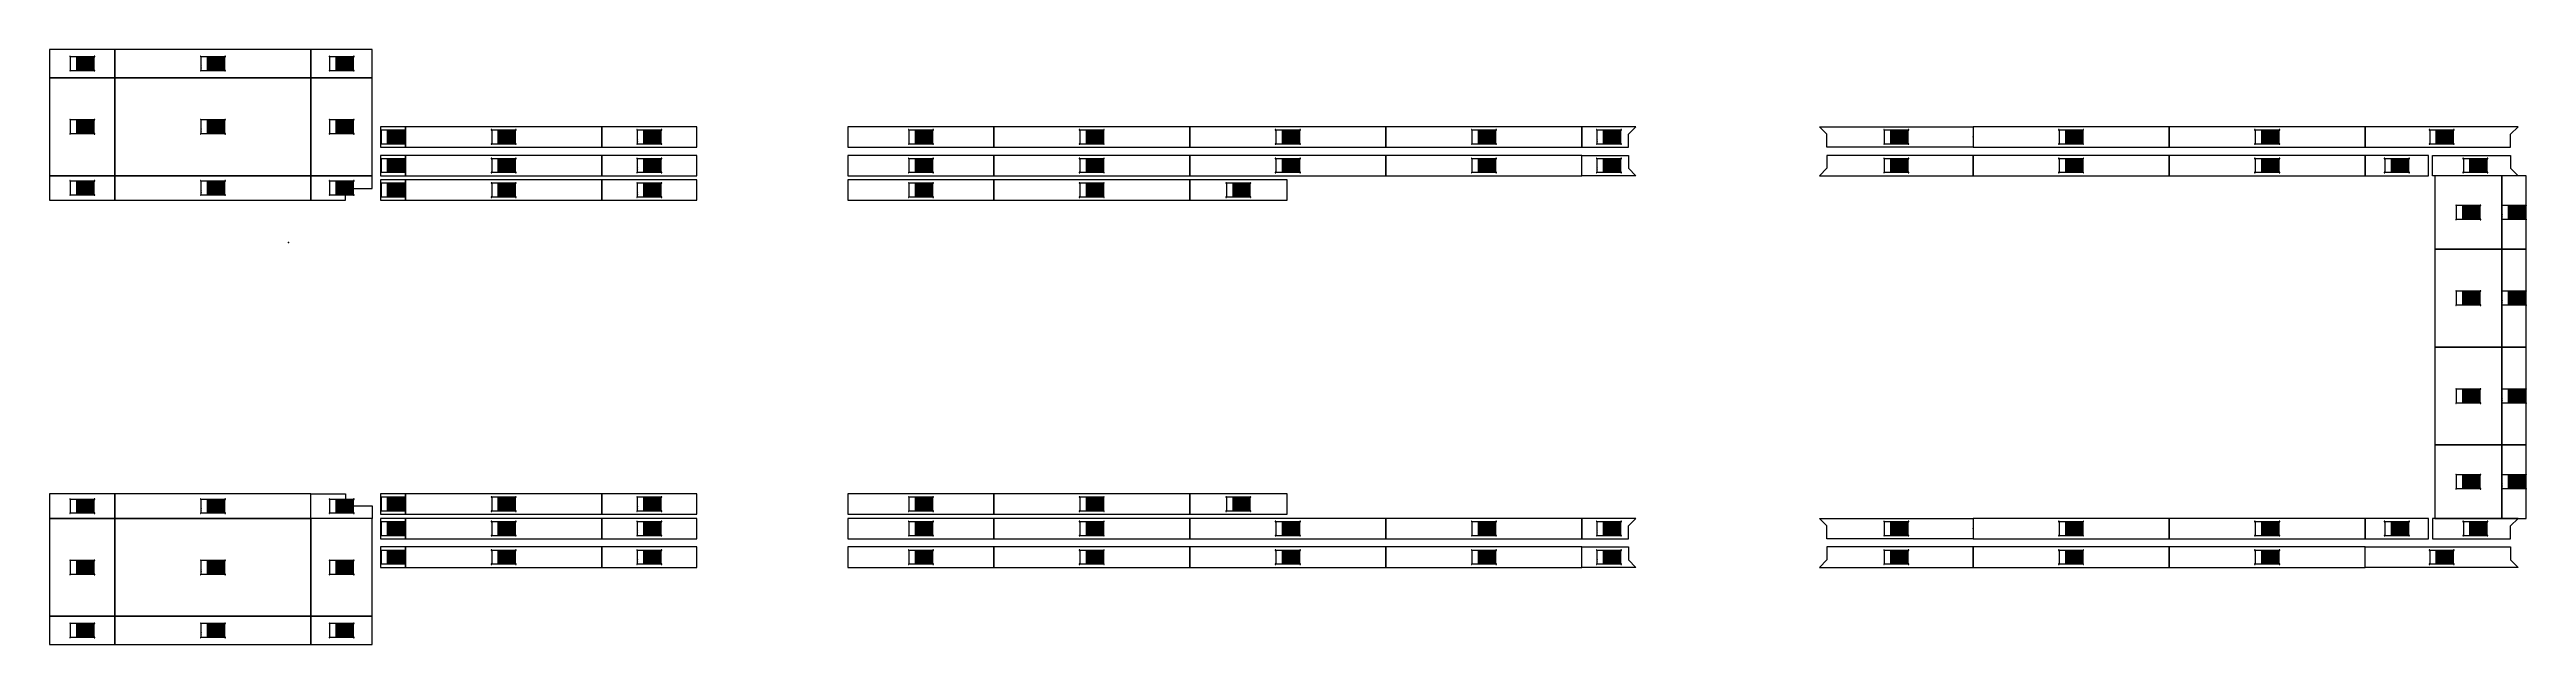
# Model space of a CAD drawing. Header units: millimetres. Extents: x -70132 to 394080, y -1879526 to 121974.
# Drawn here: x 89827 to 120152, y -121638 to -114345 of the extents above; entities that cross this region are included whole.
import ezdxf
from ezdxf.enums import TextEntityAlignment as Align

# ---------------------------------------------------------------- set-up
doc = ezdxf.new("R2010")
doc.units = ezdxf.units.MM
for name, color, linetype in [('009 - AHP_06_DATA_TEXT', 3, 'Continuous'), ('009 - AHP_06_PANEL_MAIN_COLOR_1', 3, 'Continuous'), ('009 - AHP_06_PANEL_SYMBOL_', 251, 'Continuous'), ('C0x_300HK_CODE_DEF_SUB', 250, 'Continuous')]:
    doc.layers.add(name, color=color, linetype=linetype)
doc.styles.add('Arial', font='arial.ttf', dxfattribs={"height": 1500})
doc.styles.get("Standard").update_dxf_attribs({"font": 'arial.ttf'})

# ---------------------------------------------------------------- blocks, each defined once
blk = doc.blocks.new('*U287')
at = {"layer": '009 - AHP_06_PANEL_MAIN_COLOR_1'}
blk.add_lwpolyline([(0, -125), (310, -125), (310, 125), (0, 125)], close=True, dxfattribs=at)
at = {"layer": '009 - AHP_06_PANEL_SYMBOL_'}
blk.add_point((0, 0), dxfattribs=at)
blk = doc.blocks.new('*U288')
at = {"layer": '009 - AHP_06_PANEL_MAIN_COLOR_1'}
blk.add_lwpolyline([(0, -125), (310, -125), (310, 125), (0, 125)], close=True, dxfattribs=at)
at = {"layer": '009 - AHP_06_PANEL_SYMBOL_'}
blk.add_point((0, 0), dxfattribs=at)
blk = doc.blocks.new('*U280')
at = {"layer": '009 - AHP_06_PANEL_MAIN_COLOR_1'}
blk.add_lwpolyline([(0, -125), (310, -125), (310, 125), (0, 125)], close=True, dxfattribs=at)
at = {"layer": '009 - AHP_06_PANEL_SYMBOL_'}
blk.add_point((0, 0), dxfattribs=at)
blk = doc.blocks.new('*U281')
at = {"layer": '009 - AHP_06_PANEL_MAIN_COLOR_1'}
blk.add_lwpolyline([(0, -125), (2400, -125), (2400, 125), (0, 125)], close=True, dxfattribs=at)
at = {"layer": '009 - AHP_06_PANEL_SYMBOL_'}
blk.add_point((0, 0), dxfattribs=at)
blk = doc.blocks.new('*U282')
at = {"layer": '009 - AHP_06_PANEL_MAIN_COLOR_1'}
blk.add_lwpolyline([(0, -125), (2400, -125), (2400, 125), (0, 125)], close=True, dxfattribs=at)
at = {"layer": '009 - AHP_06_PANEL_SYMBOL_'}
blk.add_point((0, 0), dxfattribs=at)
blk = doc.blocks.new('*U283')
at = {"layer": '009 - AHP_06_PANEL_MAIN_COLOR_1'}
blk.add_lwpolyline([(0, -125), (2400, -125), (2400, 125), (0, 125)], close=True, dxfattribs=at)
at = {"layer": '009 - AHP_06_PANEL_SYMBOL_'}
blk.add_point((0, 0), dxfattribs=at)
blk = doc.blocks.new('*U284')
at = {"layer": '009 - AHP_06_PANEL_MAIN_COLOR_1'}
blk.add_lwpolyline([(0, -125), (1165, -125), (1165, 125), (0, 125)], close=True, dxfattribs=at)
at = {"layer": '009 - AHP_06_PANEL_SYMBOL_'}
blk.add_point((0, 0), dxfattribs=at)
blk = doc.blocks.new('*U285')
at = {"layer": '009 - AHP_06_PANEL_MAIN_COLOR_1'}
blk.add_lwpolyline([(0, -125), (1165, -125), (1165, 125), (0, 125)], close=True, dxfattribs=at)
at = {"layer": '009 - AHP_06_PANEL_SYMBOL_'}
blk.add_point((0, 0), dxfattribs=at)
blk = doc.blocks.new('*U286')
at = {"layer": '009 - AHP_06_PANEL_MAIN_COLOR_1'}
blk.add_lwpolyline([(0, -125), (1165, -125), (1165, 125), (0, 125)], close=True, dxfattribs=at)
at = {"layer": '009 - AHP_06_PANEL_SYMBOL_'}
blk.add_point((0, 0), dxfattribs=at)
blk = doc.blocks.new('*U308')
at = {"layer": '009 - AHP_06_PANEL_MAIN_COLOR_1'}
blk.add_lwpolyline([(0, -125), (1785, -125), (1785, 125), (0, 125)], close=True, dxfattribs=at)
at = {"layer": '009 - AHP_06_PANEL_SYMBOL_'}
blk.add_point((0, 0), dxfattribs=at)
blk = doc.blocks.new('*U309')
at = {"layer": '009 - AHP_06_PANEL_MAIN_COLOR_1'}
blk.add_lwpolyline([(0, -125), (1785, -125), (1785, 125), (0, 125)], close=True, dxfattribs=at)
at = {"layer": '009 - AHP_06_PANEL_SYMBOL_'}
blk.add_point((0, 0), dxfattribs=at)
blk = doc.blocks.new('*U310')
at = {"layer": '009 - AHP_06_PANEL_MAIN_COLOR_1'}
blk.add_lwpolyline([(0, -125), (1785, -125), (1785, 125), (0, 125)], close=True, dxfattribs=at)
at = {"layer": '009 - AHP_06_PANEL_SYMBOL_'}
blk.add_point((0, 0), dxfattribs=at)
blk = doc.blocks.new('*U311')
at = {"layer": '009 - AHP_06_PANEL_MAIN_COLOR_1'}
blk.add_lwpolyline([(0, -125), (2400, -125), (2400, 125), (0, 125)], close=True, dxfattribs=at)
at = {"layer": '009 - AHP_06_PANEL_SYMBOL_'}
blk.add_point((0, 0), dxfattribs=at)
blk = doc.blocks.new('*U312')
at = {"layer": '009 - AHP_06_PANEL_MAIN_COLOR_1'}
blk.add_lwpolyline([(0, -125), (2400, -125), (2400, 125), (0, 125)], close=True, dxfattribs=at)
at = {"layer": '009 - AHP_06_PANEL_SYMBOL_'}
blk.add_point((0, 0), dxfattribs=at)
blk = doc.blocks.new('*U313')
at = {"layer": '009 - AHP_06_PANEL_MAIN_COLOR_1'}
blk.add_lwpolyline([(0, -125), (2400, -125), (2400, 125), (0, 125)], close=True, dxfattribs=at)
at = {"layer": '009 - AHP_06_PANEL_SYMBOL_'}
blk.add_point((0, 0), dxfattribs=at)
blk = doc.blocks.new('*U446')
at = {"layer": '009 - AHP_06_PANEL_MAIN_COLOR_1'}
blk.add_lwpolyline([(0, -125), (1190, -125), (1190, 125), (0, 125)], close=True, dxfattribs=at)
at = {"layer": '009 - AHP_06_PANEL_SYMBOL_'}
blk.add_point((0, 0), dxfattribs=at)
blk = doc.blocks.new('*U447')
at = {"layer": '009 - AHP_06_PANEL_MAIN_COLOR_1'}
blk.add_lwpolyline([(0, -125), (2400, -125), (2400, 125), (0, 125)], close=True, dxfattribs=at)
at = {"layer": '009 - AHP_06_PANEL_SYMBOL_'}
blk.add_point((0, 0), dxfattribs=at)
blk = doc.blocks.new('*U448')
at = {"layer": '009 - AHP_06_PANEL_MAIN_COLOR_1'}
blk.add_lwpolyline([(0, -125), (2400, -125), (2400, 125), (0, 125)], close=True, dxfattribs=at)
at = {"layer": '009 - AHP_06_PANEL_SYMBOL_'}
blk.add_point((0, 0), dxfattribs=at)
blk = doc.blocks.new('*U449')
at = {"layer": '009 - AHP_06_PANEL_MAIN_COLOR_1'}
blk.add_lwpolyline([(0, -125), (2400, -125), (2400, 125), (0, 125)], close=True, dxfattribs=at)
at = {"layer": '009 - AHP_06_PANEL_SYMBOL_'}
blk.add_point((0, 0), dxfattribs=at)
blk = doc.blocks.new('*U450')
at = {"layer": '009 - AHP_06_PANEL_MAIN_COLOR_1'}
blk.add_lwpolyline([(0, -125), (2400, -125), (2400, 125), (0, 125)], close=True, dxfattribs=at)
at = {"layer": '009 - AHP_06_PANEL_SYMBOL_'}
blk.add_point((0, 0), dxfattribs=at)
blk = doc.blocks.new('*U176')
at = {"layer": '009 - AHP_06_PANEL_MAIN_COLOR_1'}
blk.add_lwpolyline([(662, 250), (0, 250), (0, 0), (570, 0), (570, 158)], close=True, dxfattribs=at)
blk = doc.blocks.new('*U177')
at = {"layer": '009 - AHP_06_PANEL_MAIN_COLOR_1'}
blk.add_lwpolyline([(662, -250), (0, -250), (0, 0), (570, 0), (570, -158)], close=True, dxfattribs=at)
blk = doc.blocks.new('*U179')
at = {"layer": '009 - AHP_06_PANEL_MAIN_COLOR_1'}
blk.add_lwpolyline([(1882, -250), (0, -250), (0, 0), (1790, 0), (1790, -158)], close=True, dxfattribs=at)
blk = doc.blocks.new('*U178')
at = {"layer": '009 - AHP_06_PANEL_MAIN_COLOR_1'}
blk.add_lwpolyline([(1882, 250), (0, 250), (0, 0), (1790, 0), (1790, 158)], close=True, dxfattribs=at)
blk = doc.blocks.new('*U260')
at = {"layer": '009 - AHP_06_PANEL_MAIN_COLOR_1'}
blk.add_lwpolyline([(0, -125), (2400, -125), (2400, 125), (0, 125)], close=True, dxfattribs=at)
at = {"layer": '009 - AHP_06_PANEL_SYMBOL_'}
blk.add_point((0, 0), dxfattribs=at)
blk = doc.blocks.new('*U261')
at = {"layer": '009 - AHP_06_PANEL_MAIN_COLOR_1'}
blk.add_lwpolyline([(0, -125), (2400, -125), (2400, 125), (0, 125)], close=True, dxfattribs=at)
at = {"layer": '009 - AHP_06_PANEL_SYMBOL_'}
blk.add_point((0, 0), dxfattribs=at)
blk = doc.blocks.new('*U262')
at = {"layer": '009 - AHP_06_PANEL_MAIN_COLOR_1'}
blk.add_lwpolyline([(0, -125), (2400, -125), (2400, 125), (0, 125)], close=True, dxfattribs=at)
at = {"layer": '009 - AHP_06_PANEL_SYMBOL_'}
blk.add_point((0, 0), dxfattribs=at)
blk = doc.blocks.new('*U263')
at = {"layer": '009 - AHP_06_PANEL_MAIN_COLOR_1'}
blk.add_lwpolyline([(0, -125), (2400, -125), (2400, 125), (0, 125)], close=True, dxfattribs=at)
at = {"layer": '009 - AHP_06_PANEL_SYMBOL_'}
blk.add_point((0, 0), dxfattribs=at)
blk = doc.blocks.new('*U181')
at = {"layer": '009 - AHP_06_PANEL_MAIN_COLOR_1'}
blk.add_lwpolyline([(1872, 250), (0, 250), (0, 0), (1780, 0), (1780, 158)], close=True, dxfattribs=at)
blk = doc.blocks.new('*U215')
at = {"layer": '009 - AHP_06_PANEL_MAIN_COLOR_1'}
blk.add_lwpolyline([(1047, -250), (0, -250), (0, 0), (955, 0), (955, -158)], close=True, dxfattribs=at)
blk = doc.blocks.new('*U388')
at = {"layer": '009 - AHP_06_PANEL_MAIN_COLOR_1'}
blk.add_lwpolyline([(0, -125), (1785, -125), (1785, 125), (0, 125)], close=True, dxfattribs=at)
at = {"layer": '009 - AHP_06_PANEL_SYMBOL_'}
blk.add_point((0, 0), dxfattribs=at)
blk = doc.blocks.new('*U389')
at = {"layer": '009 - AHP_06_PANEL_MAIN_COLOR_1'}
blk.add_lwpolyline([(0, -125), (1785, -125), (1785, 125), (0, 125)], close=True, dxfattribs=at)
at = {"layer": '009 - AHP_06_PANEL_SYMBOL_'}
blk.add_point((0, 0), dxfattribs=at)
blk = doc.blocks.new('*U390')
at = {"layer": '009 - AHP_06_PANEL_MAIN_COLOR_1'}
blk.add_lwpolyline([(0, -125), (1785, -125), (1785, 125), (0, 125)], close=True, dxfattribs=at)
at = {"layer": '009 - AHP_06_PANEL_SYMBOL_'}
blk.add_point((0, 0), dxfattribs=at)
blk = doc.blocks.new('*U391')
at = {"layer": '009 - AHP_06_PANEL_MAIN_COLOR_1'}
blk.add_lwpolyline([(0, -125), (2400, -125), (2400, 125), (0, 125)], close=True, dxfattribs=at)
at = {"layer": '009 - AHP_06_PANEL_SYMBOL_'}
blk.add_point((0, 0), dxfattribs=at)
blk = doc.blocks.new('*U392')
at = {"layer": '009 - AHP_06_PANEL_MAIN_COLOR_1'}
blk.add_lwpolyline([(0, -125), (2400, -125), (2400, 125), (0, 125)], close=True, dxfattribs=at)
at = {"layer": '009 - AHP_06_PANEL_SYMBOL_'}
blk.add_point((0, 0), dxfattribs=at)
blk = doc.blocks.new('*U393')
at = {"layer": '009 - AHP_06_PANEL_MAIN_COLOR_1'}
blk.add_lwpolyline([(0, -125), (2400, -125), (2400, 125), (0, 125)], close=True, dxfattribs=at)
at = {"layer": '009 - AHP_06_PANEL_SYMBOL_'}
blk.add_point((0, 0), dxfattribs=at)
blk = doc.blocks.new('*U394')
at = {"layer": '009 - AHP_06_PANEL_MAIN_COLOR_1'}
blk.add_lwpolyline([(0, -125), (1190, -125), (1190, 125), (0, 125)], close=True, dxfattribs=at)
at = {"layer": '009 - AHP_06_PANEL_SYMBOL_'}
blk.add_point((0, 0), dxfattribs=at)
blk = doc.blocks.new('*U395')
at = {"layer": '009 - AHP_06_PANEL_MAIN_COLOR_1'}
blk.add_lwpolyline([(0, -125), (2400, -125), (2400, 125), (0, 125)], close=True, dxfattribs=at)
at = {"layer": '009 - AHP_06_PANEL_SYMBOL_'}
blk.add_point((0, 0), dxfattribs=at)
blk = doc.blocks.new('*U365')
at = {"layer": '009 - AHP_06_PANEL_MAIN_COLOR_1'}
blk.add_lwpolyline([(0, -125), (2400, -125), (2400, 125), (0, 125)], close=True, dxfattribs=at)
at = {"layer": '009 - AHP_06_PANEL_SYMBOL_'}
blk.add_point((0, 0), dxfattribs=at)
blk = doc.blocks.new('*U366')
at = {"layer": '009 - AHP_06_PANEL_MAIN_COLOR_1'}
blk.add_lwpolyline([(0, -125), (2400, -125), (2400, 125), (0, 125)], close=True, dxfattribs=at)
at = {"layer": '009 - AHP_06_PANEL_SYMBOL_'}
blk.add_point((0, 0), dxfattribs=at)
blk = doc.blocks.new('*U367')
at = {"layer": '009 - AHP_06_PANEL_MAIN_COLOR_1'}
blk.add_lwpolyline([(0, -125), (2400, -125), (2400, 125), (0, 125)], close=True, dxfattribs=at)
at = {"layer": '009 - AHP_06_PANEL_SYMBOL_'}
blk.add_point((0, 0), dxfattribs=at)
blk = doc.blocks.new('*U453')
at = {"layer": '009 - AHP_06_PANEL_MAIN_COLOR_1'}
blk.add_lwpolyline([(0, -125), (310, -125), (310, 125), (0, 125)], close=True, dxfattribs=at)
at = {"layer": '009 - AHP_06_PANEL_SYMBOL_'}
blk.add_point((0, 0), dxfattribs=at)
blk = doc.blocks.new('*U454')
at = {"layer": '009 - AHP_06_PANEL_MAIN_COLOR_1'}
blk.add_lwpolyline([(0, -125), (2400, -125), (2400, 125), (0, 125)], close=True, dxfattribs=at)
at = {"layer": '009 - AHP_06_PANEL_SYMBOL_'}
blk.add_point((0, 0), dxfattribs=at)
blk = doc.blocks.new('*U455')
at = {"layer": '009 - AHP_06_PANEL_MAIN_COLOR_1'}
blk.add_lwpolyline([(0, -125), (1165, -125), (1165, 125), (0, 125)], close=True, dxfattribs=at)
at = {"layer": '009 - AHP_06_PANEL_SYMBOL_'}
blk.add_point((0, 0), dxfattribs=at)
blk = doc.blocks.new('*U456')
at = {"layer": '009 - AHP_06_PANEL_MAIN_COLOR_1'}
blk.add_lwpolyline([(0, -125), (310, -125), (310, 125), (0, 125)], close=True, dxfattribs=at)
at = {"layer": '009 - AHP_06_PANEL_SYMBOL_'}
blk.add_point((0, 0), dxfattribs=at)
blk = doc.blocks.new('*U457')
at = {"layer": '009 - AHP_06_PANEL_MAIN_COLOR_1'}
blk.add_lwpolyline([(0, -125), (2400, -125), (2400, 125), (0, 125)], close=True, dxfattribs=at)
at = {"layer": '009 - AHP_06_PANEL_SYMBOL_'}
blk.add_point((0, 0), dxfattribs=at)
blk = doc.blocks.new('*U458')
at = {"layer": '009 - AHP_06_PANEL_MAIN_COLOR_1'}
blk.add_lwpolyline([(0, -125), (1165, -125), (1165, 125), (0, 125)], close=True, dxfattribs=at)
at = {"layer": '009 - AHP_06_PANEL_SYMBOL_'}
blk.add_point((0, 0), dxfattribs=at)
blk = doc.blocks.new('*U459')
at = {"layer": '009 - AHP_06_PANEL_MAIN_COLOR_1'}
blk.add_lwpolyline([(0, -125), (1165, -125), (1165, 125), (0, 125)], close=True, dxfattribs=at)
at = {"layer": '009 - AHP_06_PANEL_SYMBOL_'}
blk.add_point((0, 0), dxfattribs=at)
blk = doc.blocks.new('*U237')
at = {"layer": '009 - AHP_06_PANEL_MAIN_COLOR_1'}
blk.add_lwpolyline([(0, -125), (310, -125), (310, 125), (0, 125)], close=True, dxfattribs=at)
at = {"layer": '009 - AHP_06_PANEL_SYMBOL_'}
blk.add_point((0, 0), dxfattribs=at)
blk = doc.blocks.new('*U238')
at = {"layer": '009 - AHP_06_PANEL_MAIN_COLOR_1'}
blk.add_lwpolyline([(0, -125), (2400, -125), (2400, 125), (0, 125)], close=True, dxfattribs=at)
at = {"layer": '009 - AHP_06_PANEL_SYMBOL_'}
blk.add_point((0, 0), dxfattribs=at)
blk = doc.blocks.new('*U239')
at = {"layer": '009 - AHP_06_PANEL_MAIN_COLOR_1'}
blk.add_lwpolyline([(0, -125), (2400, -125), (2400, 125), (0, 125)], close=True, dxfattribs=at)
at = {"layer": '009 - AHP_06_PANEL_SYMBOL_'}
blk.add_point((0, 0), dxfattribs=at)
blk = doc.blocks.new('*U240')
at = {"layer": '009 - AHP_06_PANEL_MAIN_COLOR_1'}
blk.add_lwpolyline([(0, -125), (2400, -125), (2400, 125), (0, 125)], close=True, dxfattribs=at)
at = {"layer": '009 - AHP_06_PANEL_SYMBOL_'}
blk.add_point((0, 0), dxfattribs=at)
blk = doc.blocks.new('*U241')
at = {"layer": '009 - AHP_06_PANEL_MAIN_COLOR_1'}
blk.add_lwpolyline([(0, -125), (2400, -125), (2400, 125), (0, 125)], close=True, dxfattribs=at)
at = {"layer": '009 - AHP_06_PANEL_SYMBOL_'}
blk.add_point((0, 0), dxfattribs=at)
blk = doc.blocks.new('*U242')
at = {"layer": '009 - AHP_06_PANEL_MAIN_COLOR_1'}
blk.add_lwpolyline([(0, -125), (2400, -125), (2400, 125), (0, 125)], close=True, dxfattribs=at)
at = {"layer": '009 - AHP_06_PANEL_SYMBOL_'}
blk.add_point((0, 0), dxfattribs=at)
blk = doc.blocks.new('*U214')
at = {"layer": '009 - AHP_06_PANEL_MAIN_COLOR_1'}
blk.add_lwpolyline([(1047, 250), (0, 250), (0, 0), (955, 0), (955, 158)], close=True, dxfattribs=at)
blk = doc.blocks.new('*U180')
at = {"layer": '009 - AHP_06_PANEL_MAIN_COLOR_1'}
blk.add_lwpolyline([(1872, -250), (0, -250), (0, 0), (1780, 0), (1780, -158)], close=True, dxfattribs=at)
blk = doc.blocks.new('*U220')
blk.add_point((0, 0))
at = {"layer": '009 - AHP_06_PANEL_MAIN_COLOR_1'}
blk.add_lwpolyline([(-1200, -600), (1200, -600), (1200, 600), (-1200, 600)], close=True, dxfattribs=at)
blk = doc.blocks.new('*U222')
at = {"layer": '009 - AHP_06_PANEL_MAIN_COLOR_1'}
blk.add_lwpolyline([(0, -600), (750, -600), (750, 600), (0, 600)], close=True, dxfattribs=at)
at = {"layer": '009 - AHP_06_PANEL_SYMBOL_'}
blk.add_point((0, 0), dxfattribs=at)
blk = doc.blocks.new('*U223')
at = {"layer": '009 - AHP_06_PANEL_MAIN_COLOR_1'}
blk.add_lwpolyline([(0, -173), (750, -173), (750, 173), (0, 173)], close=True, dxfattribs=at)
at = {"layer": '009 - AHP_06_PANEL_SYMBOL_'}
blk.add_point((0, 0), dxfattribs=at)
blk = doc.blocks.new('*U221')
blk.add_point((0, 0))
at = {"layer": '009 - AHP_06_PANEL_MAIN_COLOR_1'}
blk.add_lwpolyline([(-1200, -173), (1200, -173), (1200, 173), (-1200, 173)], close=True, dxfattribs=at)
blk = doc.blocks.new('*U224')
at = {"layer": '009 - AHP_06_PANEL_MAIN_COLOR_1'}
blk.add_lwpolyline([(0, -600), (800, -600), (800, 600), (0, 600)], close=True, dxfattribs=at)
at = {"layer": '009 - AHP_06_PANEL_SYMBOL_'}
blk.add_point((0, 0), dxfattribs=at)
blk = doc.blocks.new('*U253')
at = {"layer": '009 - AHP_06_PANEL_MAIN_COLOR_1'}
blk.add_lwpolyline([(0, -173), (800, -173), (800, 173), (0, 173)], close=True, dxfattribs=at)
at = {"layer": '009 - AHP_06_PANEL_SYMBOL_'}
blk.add_point((0, 0), dxfattribs=at)
blk = doc.blocks.new('*U254')
blk.add_point((0, 0))
at = {"layer": '009 - AHP_06_PANEL_MAIN_COLOR_1'}
blk.add_lwpolyline([(-1200, -150), (1200, -150), (1200, 150), (-1200, 150)], close=True, dxfattribs=at)
blk = doc.blocks.new('*U255')
at = {"layer": '009 - AHP_06_PANEL_MAIN_COLOR_1'}
blk.add_lwpolyline([(0, -150), (800, -150), (800, 150), (0, 150)], close=True, dxfattribs=at)
at = {"layer": '009 - AHP_06_PANEL_SYMBOL_'}
blk.add_point((0, 0), dxfattribs=at)
blk = doc.blocks.new('*U256')
blk.add_point((0, 0))
at = {"layer": '009 - AHP_06_PANEL_MAIN_COLOR_1'}
blk.add_lwpolyline([(-1200, -600), (1200, -600), (1200, 600), (-1200, 600)], close=True, dxfattribs=at)
blk = doc.blocks.new('*U257')
at = {"layer": '009 - AHP_06_PANEL_MAIN_COLOR_1'}
blk.add_lwpolyline([(0, -600), (750, -600), (750, 600), (0, 600)], close=True, dxfattribs=at)
at = {"layer": '009 - AHP_06_PANEL_SYMBOL_'}
blk.add_point((0, 0), dxfattribs=at)
blk = doc.blocks.new('*U258')
at = {"layer": '009 - AHP_06_PANEL_MAIN_COLOR_1'}
blk.add_lwpolyline([(0, -600), (800, -600), (800, 600), (0, 600)], close=True, dxfattribs=at)
at = {"layer": '009 - AHP_06_PANEL_SYMBOL_'}
blk.add_point((0, 0), dxfattribs=at)
blk = doc.blocks.new('*U259')
blk.add_point((0, 0))
at = {"layer": '009 - AHP_06_PANEL_MAIN_COLOR_1'}
blk.add_lwpolyline([(-1200, -173.5), (1200, -173.5), (1200, 173.5), (-1200, 173.5)], close=True, dxfattribs=at)
blk = doc.blocks.new('*U247')
at = {"layer": '009 - AHP_06_PANEL_MAIN_COLOR_1'}
blk.add_lwpolyline([(0, -173.5), (750, -173.5), (750, 173.5), (0, 173.5)], close=True, dxfattribs=at)
at = {"layer": '009 - AHP_06_PANEL_SYMBOL_'}
blk.add_point((0, 0), dxfattribs=at)
blk = doc.blocks.new('*U248')
at = {"layer": '009 - AHP_06_PANEL_MAIN_COLOR_1'}
blk.add_lwpolyline([(0, -173.5), (800, -173.5), (800, 173.5), (0, 173.5)], close=True, dxfattribs=at)
at = {"layer": '009 - AHP_06_PANEL_SYMBOL_'}
blk.add_point((0, 0), dxfattribs=at)
blk = doc.blocks.new('*U249')
blk.add_point((0, 0))
at = {"layer": '009 - AHP_06_PANEL_MAIN_COLOR_1'}
blk.add_lwpolyline([(-1200, -150), (1200, -150), (1200, 150), (-1200, 150)], close=True, dxfattribs=at)
blk = doc.blocks.new('*U250')
at = {"layer": '009 - AHP_06_PANEL_MAIN_COLOR_1'}
blk.add_lwpolyline([(0, -150), (800, -150), (800, 150), (0, 150)], close=True, dxfattribs=at)
at = {"layer": '009 - AHP_06_PANEL_SYMBOL_'}
blk.add_point((0, 0), dxfattribs=at)
blk = doc.blocks.new('*U481')
at = {"layer": '009 - AHP_06_PANEL_MAIN_COLOR_1'}
blk.add_lwpolyline([(0, -600), (820, -600), (820, 600), (0, 600)], close=True, dxfattribs=at)
at = {"layer": '009 - AHP_06_PANEL_SYMBOL_'}
blk.add_point((0, 0), dxfattribs=at)
blk = doc.blocks.new('*U480')
at = {"layer": '009 - AHP_06_PANEL_MAIN_COLOR_1'}
blk.add_lwpolyline([(0, -600), (300, -600), (300, 600), (0, 600)], close=True, dxfattribs=at)
at = {"layer": '009 - AHP_06_PANEL_SYMBOL_'}
blk.add_point((0, 0), dxfattribs=at)
blk = doc.blocks.new('*U269')
at = {"layer": '009 - AHP_06_PANEL_MAIN_COLOR_1'}
blk.add_lwpolyline([(0, -125), (775, -125), (775, 125), (0, 125)], close=True, dxfattribs=at)
at = {"layer": '009 - AHP_06_PANEL_SYMBOL_'}
blk.add_point((0, 0), dxfattribs=at)
blk = doc.blocks.new('*U270')
at = {"layer": '009 - AHP_06_PANEL_MAIN_COLOR_1'}
blk.add_lwpolyline([(0, -125), (775, -125), (775, 125), (0, 125)], close=True, dxfattribs=at)
at = {"layer": '009 - AHP_06_PANEL_SYMBOL_'}
blk.add_point((0, 0), dxfattribs=at)
blk = doc.blocks.new('*U482')
at = {"layer": '009 - AHP_06_PANEL_MAIN_COLOR_1'}
blk.add_lwpolyline([(0, -450), (820, -450), (820, 450), (0, 450)], close=True, dxfattribs=at)
at = {"layer": '009 - AHP_06_PANEL_SYMBOL_'}
blk.add_point((0, 0), dxfattribs=at)
blk = doc.blocks.new('*U483')
at = {"layer": '009 - AHP_06_PANEL_MAIN_COLOR_1'}
blk.add_lwpolyline([(0, -450), (300, -450), (300, 450), (0, 450)], close=True, dxfattribs=at)
at = {"layer": '009 - AHP_06_PANEL_SYMBOL_'}
blk.add_point((0, 0), dxfattribs=at)
blk = doc.blocks.new('000_CKST-FAMELINE_CEILING06_CODE_PANEL')
at = {"layer": 'C0x_300HK_CODE_DEF_SUB', "color": 0}
for points in [[(-3000, 4885), (-2775, 4885), (-2775, 5110), (-3000, 5110)], [(-2775, 1435), (2775, 1435), (2775, 4885), (-2775, 4885)], [(-2775, 1885), (2775, 1885), (2775, 2335), (-2775, 2335)], [(-2775, 1435), (2775, 1435), (2775, 1885), (-2775, 1885)], [(-2775, 985), (2775, 985), (2775, 1435), (-2775, 1435)], [(-2775, 535), (2775, 535), (2775, 985), (-2775, 985)], [(-2775, 85), (2775, 85), (2775, 535), (-2775, 535)], [(-2775, -365), (2775, -365), (2775, 85), (-2775, 85)], [(2775, 4885), (3000, 4885), (3000, 5110), (2775, 5110)], [(-3000, -5110), (-2775, -5110), (-2775, -4885), (-3000, -4885)], [(-2775, -815), (2775, -815), (2775, -365), (-2775, -365)], [(-2775, -1265), (2775, -1265), (2775, -815), (-2775, -815)], [(-2775, -1715), (2775, -1715), (2775, -1265), (-2775, -1265)], [(-2775, -2165), (2775, -2165), (2775, -1715), (-2775, -1715)], [(-2775, -2615), (2775, -2615), (2775, -2165), (-2775, -2165)], [(-2775, -3065), (2775, -3065), (2775, -2615), (-2775, -2615)], [(-2775, -3515), (2775, -3515), (2775, -3065), (-2775, -3065)], [(-2775, -3965), (2775, -3965), (2775, -3515), (-2775, -3515)], [(-2775, -4415), (2775, -4415), (2775, -3965), (-2775, -3965)], [(-2775, -4865), (2775, -4865), (2775, -4415), (-2775, -4415)], [(2775, -5110), (3000, -5110), (3000, -4885), (2775, -4885)]]:
    blk.add_lwpolyline(points, close=True, dxfattribs=at)
at = {"layer": 'C0x_300HK_CODE_DEF_SUB', "color": 0, "style": 'Arial'}
for s, p in [('panel_code_name', (-2625, 4580)), ('panel_matt_type', (-2625, 2030)), ('panel_no', (-2625, 1580)), ('panel_name', (-2625, 1130)), ('panel_length', (-2625, 680)), ('panel_length_1', (-2625, 230)), ('panel_length_2', (-2625, -220)), (':', (17, 4580)), (':', (17, 2030)), (':', (17, 1580)), (':', (17, 1130)), (':', (17, 680)), (':', (17, 211)), ('panel_width', (-2625, -670)), ('panel_width_2', (-2625, -1120)), ('panel_width_3', (-2625, -1570)), ('panel_color', (-2625, -2020)), ('panel_shape', (-2625, -2470)), ('panel_add-on', (-2625, -2920)), ('panel_date-create', (-2625, -3370)), ('panel_station', (-2625, -3820)), ('panel_level', (-2625, -4270)), ('panel_zone', (-2625, -4720)), (':', (17, -220)), (':', (17, -670)), (':', (17, -1120)), (':', (17, -1570)), (':', (17, -2020)), (':', (17, -2470)), (':', (17, -2920)), (':', (17, -3370)), (':', (17, -3820)), (':', (17, -4270)), (':', (17, -4720))]:
    blk.add_text(s, height=225, dxfattribs=at).set_placement(p)
at = {"layer": 'C0x_300HK_CODE_DEF_SUB', "color": 0, "lineweight": 30, "flags": 104}
blk.add_attdef('panel_code_name', text='', height=225, dxfattribs=at).set_placement((179, 4805), align=Align.TOP_LEFT)
at = {"layer": 'C0x_300HK_CODE_DEF_SUB', "color": 0, "style": 'Arial'}
for tag, p in [('panel_matt_type', (179, 2030)), ('panel_no', (179, 1580)), ('panel_name', (179, 1130)), ('panel_length', (179, 680)), ('panel_length_2', (179, 230)), ('panel_length_3', (179, -220)), ('panel_width', (179, -670)), ('panel_width_2', (179, -1120)), ('panel_width_3', (179, -1570)), ('panel_color', (179, -2020)), ('panel_shape', (179, -2470)), ('panel_add-on', (179, -2920)), ('panel_date-create', (179, -3370)), ('panel_station', (179, -3820)), ('panel_level', (179, -4270)), ('panel_zone', (179, -4720))]:
    blk.add_attdef(tag, p, '', height=225, dxfattribs=at)

msp = doc.modelspace()

# ---------------------------------------------------------------- linework, layer by layer
at = {"layer": '009 - AHP_06_PANEL_MAIN_COLOR_1'}
for points in [[(93452.3, -116047.3), (93777.3, -116047.3), (93777.3, -115892.3), (93027.3, -115892.3), (93027.3, -116192.3), (93452.3, -116192.3)], [(93777.3, -120092.3), (93027.3, -120092.3), (93027.3, -119792.3), (93452.3, -119792.3), (93452.3, -119937.3), (93777.3, -119937.3)]]:
    msp.add_lwpolyline(points, close=True, dxfattribs=at)
at = {"layer": '009 - AHP_06_PANEL_SYMBOL_'}
msp.add_point((92753, -116711.7), dxfattribs=at)

# ---------------------------------------------------------------- block references
at = {"rotation": 180}
for name, p in [('*U248', (90627.3, -114518.3)), ('*U258', (90627.3, -115292.3)), ('*U288', (94187.3, -115417.3)), ('*U309', (101387.3, -115417.3)), ('*U179', (113377.3, -115542.3)), ('*U287', (94187.3, -115767.3)), ('*U308', (101387.3, -115767.3)), ('*U178', (113377.3, -115642.3)), ('*U250', (90627.3, -116042.3)), ('*U280', (94187.3, -116067.3)), ('*U310', (101387.3, -116067.3)), ('*U482', (119848.3, -116342.3)), ('*U481', (119848.3, -117392.3)), ('*U481', (119848.3, -118592.3)), ('*U482', (119848.3, -119642.3)), ('*U255', (90627.3, -119942.3)), ('*U237', (94187.3, -119917.3)), ('*U390', (101387.3, -119917.3)), ('*U224', (90627.3, -120692.3)), ('*U456', (94187.3, -120217.3)), ('*U389', (101387.3, -120217.3)), ('*U179', (113377.3, -120342.3)), ('*U453', (94187.3, -120567.3)), ('*U388', (101387.3, -120567.3)), ('*U178', (113377.3, -120442.3)), ('*U253', (90627.3, -121465.3))]:
    msp.add_blockref(name, p, dxfattribs=at)
for name, p in [('*U259', (91827.3, -114518.3)), ('*U247', (93027.3, -114518.3)), ('*U256', (91827.3, -115292.3)), ('*U257', (93027.3, -115292.3)), ('*U282', (94187.3, -115417.3)), ('*U285', (96587.3, -115417.3)), ('*U311', (101387.3, -115417.3)), ('*U447', (103787.3, -115417.3)), ('*U449', (106187.3, -115417.3)), ('*U176', (108587.3, -115542.3)), ('*U260', (113377.3, -115417.3)), ('*U262', (115777.3, -115417.3)), ('*U181', (118177.3, -115542.3)), ('*U281', (94187.3, -115767.3)), ('*U284', (96587.3, -115767.3)), ('*U312', (101387.3, -115767.3)), ('*U448', (103787.3, -115767.3)), ('*U450', (106187.3, -115767.3)), ('*U177', (108587.3, -115642.3)), ('*U261', (113377.3, -115767.3)), ('*U263', (115777.3, -115767.3)), ('*U270', (118177.3, -115767.3)), ('*U215', (119002.3, -115642.3)), ('*U249', (91827.3, -116042.3)), ('*U283', (94187.3, -116067.3)), ('*U286', (96587.3, -116067.3)), ('*U313', (101387.3, -116067.3)), ('*U446', (103787.3, -116067.3)), ('*U483', (119848.3, -116342.3)), ('*U480', (119848.3, -117392.3)), ('*U480', (119848.3, -118592.3)), ('*U483', (119848.3, -119642.3)), ('*U254', (91827.3, -119942.3)), ('*U238', (94187.3, -119917.3)), ('*U459', (96587.3, -119917.3)), ('*U393', (101387.3, -119917.3)), ('*U394', (103787.3, -119917.3)), ('*U220', (91827.3, -120692.3)), ('*U222', (93027.3, -120692.3)), ('*U457', (94187.3, -120217.3)), ('*U458', (96587.3, -120217.3)), ('*U391', (101387.3, -120217.3)), ('*U395', (103787.3, -120217.3)), ('*U366', (106187.3, -120217.3)), ('*U176', (108587.3, -120342.3)), ('*U239', (113377.3, -120217.3)), ('*U241', (115777.3, -120217.3)), ('*U269', (118177.3, -120217.3)), ('*U214', (119002.3, -120342.3)), ('*U454', (94187.3, -120567.3)), ('*U455', (96587.3, -120567.3)), ('*U392', (101387.3, -120567.3)), ('*U365', (103787.3, -120567.3)), ('*U367', (106187.3, -120567.3)), ('*U177', (108587.3, -120442.3)), ('*U240', (113377.3, -120567.3)), ('*U242', (115777.3, -120567.3)), ('*U180', (118177.3, -120442.3)), ('*U221', (91827.3, -121465.3)), ('*U223', (93027.3, -121465.3))]:
    msp.add_blockref(name, p)
at = {"layer": '009 - AHP_06_DATA_TEXT', "xscale": 0.03, "yscale": 0.03, "zscale": 0.03, "rotation": 90}
for p, values in [((90227.3, -114518.3), {'panel_length': '800', 'panel_width': '347'}), ((91827.3, -114518.3), {'panel_length': '2400', 'panel_width': '347'}), ((93402.3, -114518.3), {'panel_length': '749.999999999534', 'panel_width': '347'}), ((90227.3, -115292.3), {'panel_length': '800', 'panel_width': '1200'}), ((91827.3, -115292.3), {'panel_length': '2400', 'panel_width': '1200'}), ((93402.3, -115292.3), {'panel_length': '749.999999999534', 'panel_width': '1200'}), ((94032.3, -115417.3), {'panel_length': '310', 'panel_width': '250'}), ((95387.3, -115417.3), {'panel_length': '2400', 'panel_width': '250'}), ((97169.8, -115417.3), {'panel_length': '1165', 'panel_width': '250'}), ((100494.8, -115417.3), {'panel_length': '1785', 'panel_width': '250'}), ((102587.3, -115417.3), {'panel_length': '2400', 'panel_width': '250'}), ((104987.3, -115417.3), {'panel_length': '2400', 'panel_width': '250'}), ((107387.3, -115417.3), {'panel_length': '2400', 'panel_width': '250'}), ((108918.2, -115417.3), {'panel_matt_type': 'C06_TZP', 'panel_length': '661.833914133647', 'panel_width': '249.999999999985'}), ((112436.5, -115417.3), {'panel_matt_type': 'C06_TZP', 'panel_length': '1881.71552577645', 'panel_width': '249.999999999985'}), ((114577.3, -115417.3), {'panel_length': '2400', 'panel_width': '250'}), ((116977.3, -115417.3), {'panel_length': '2400', 'panel_width': '250'}), ((119113.2, -115417.3), {'panel_length': '1871.71552577645', 'panel_width': '249.999999999985'}), ((94032.3, -115767.3), {'panel_length': '310', 'panel_width': '250'}), ((95387.3, -115767.3), {'panel_length': '2400', 'panel_width': '250'}), ((97169.8, -115767.3), {'panel_length': '1165', 'panel_width': '250'}), ((100494.8, -115767.3), {'panel_length': '1785', 'panel_width': '250'}), ((102587.3, -115767.3), {'panel_length': '2400', 'panel_width': '250'}), ((104987.3, -115767.3), {'panel_length': '2400', 'panel_width': '250'}), ((107387.3, -115767.3), {'panel_length': '2400', 'panel_width': '250'}), ((108918.2, -115767.3), {'panel_matt_type': 'C06_TZP', 'panel_length': '661.833914133647', 'panel_width': '249.999999999985'}), ((112436.5, -115767.3), {'panel_matt_type': 'C06_TZP', 'panel_length': '1881.71552577645', 'panel_width': '249.999999999985'}), ((114577.3, -115767.3), {'panel_length': '2400', 'panel_width': '250'}), ((116977.3, -115767.3), {'panel_length': '2400', 'panel_width': '250'}), ((118564.8, -115767.3), {'panel_length': '775', 'panel_width': '250'}), ((119525.7, -115767.3), {'panel_length': '1046.71552577738', 'panel_width': '249.999999999985'}), ((90227.3, -116042.3), {'panel_length': '800', 'panel_width': '300'}), ((91827.3, -116042.3), {'panel_length': '2400', 'panel_width': '300'}), ((93402.3, -116042.3), {'panel_length': '749.999999999534', 'panel_width': '300'}), ((94032.3, -116067.3), {'panel_length': '310', 'panel_width': '250'}), ((95387.3, -116067.3), {'panel_length': '2400', 'panel_width': '250'}), ((97169.8, -116067.3), {'panel_length': '1165', 'panel_width': '250'}), ((100494.8, -116067.3), {'panel_length': '1785', 'panel_width': '250'}), ((102587.3, -116067.3), {'panel_length': '2400', 'panel_width': '250'}), ((104382.3, -116067.3), {'panel_length': '1190', 'panel_width': '250'}), ((119438.3, -116342.3), {'panel_length': '900', 'panel_width': '820'}), ((119998.3, -116342.3), {'panel_length': '900', 'panel_width': '300'}), ((119438.3, -117392.3), {'panel_length': '1200', 'panel_width': '820'}), ((119998.3, -117392.3), {'panel_length': '1200', 'panel_width': '300'}), ((119438.3, -118592.3), {'panel_length': '1200', 'panel_width': '820'}), ((119998.3, -118592.3), {'panel_length': '1200', 'panel_width': '300'}), ((119438.3, -119642.3), {'panel_length': '900', 'panel_width': '820'}), ((119998.3, -119642.3), {'panel_length': '900', 'panel_width': '300'}), ((90227.3, -119942.3), {'panel_length': '800', 'panel_width': '300'}), ((91827.3, -119942.3), {'panel_length': '2400', 'panel_width': '300'}), ((93402.3, -119942.3), {'panel_length': '749.999999999534', 'panel_width': '300.000000000349'}), ((94032.3, -119917.3), {'panel_length': '310', 'panel_width': '250'}), ((95387.3, -119917.3), {'panel_length': '2400', 'panel_width': '250'}), ((97169.8, -119917.3), {'panel_length': '1165', 'panel_width': '250'}), ((100494.8, -119917.3), {'panel_length': '1785', 'panel_width': '250'}), ((102587.3, -119917.3), {'panel_length': '2400', 'panel_width': '250'}), ((104382.3, -119917.3), {'panel_length': '1190', 'panel_width': '250'}), ((94032.3, -120217.3), {'panel_length': '310', 'panel_width': '250'}), ((95387.3, -120217.3), {'panel_length': '2400', 'panel_width': '250'}), ((97169.8, -120217.3), {'panel_length': '1165', 'panel_width': '250'}), ((100494.8, -120217.3), {'panel_length': '1785', 'panel_width': '250'}), ((102587.3, -120217.3), {'panel_length': '2400', 'panel_width': '250'}), ((104987.3, -120217.3), {'panel_length': '2400', 'panel_width': '250'}), ((107387.3, -120217.3), {'panel_length': '2400', 'panel_width': '250'}), ((108918.2, -120217.3), {'panel_matt_type': 'C06_TZP', 'panel_length': '661.833914133647', 'panel_width': '249.999999999985'}), ((112436.5, -120217.3), {'panel_matt_type': 'C06_TZP', 'panel_length': '1881.71552577645', 'panel_width': '249.999999999985'}), ((114577.3, -120217.3), {'panel_length': '2400', 'panel_width': '250'}), ((116977.3, -120217.3), {'panel_length': '2400', 'panel_width': '250'}), ((118564.8, -120217.3), {'panel_length': '775', 'panel_width': '250'}), ((119525.7, -120217.3), {'panel_length': '1046.71552577738', 'panel_width': '249.999999999985'}), ((90227.3, -120692.3), {'panel_length': '800', 'panel_width': '1200'}), ((91827.3, -120692.3), {'panel_length': '2400', 'panel_width': '1200'}), ((93402.3, -120692.3), {'panel_length': '749.999999999534', 'panel_width': '1200'}), ((94032.3, -120567.3), {'panel_length': '310', 'panel_width': '250'}), ((95387.3, -120567.3), {'panel_length': '2400', 'panel_width': '250'}), ((97169.8, -120567.3), {'panel_length': '1165', 'panel_width': '250'}), ((100494.8, -120567.3), {'panel_length': '1785', 'panel_width': '250'}), ((102587.3, -120567.3), {'panel_length': '2400', 'panel_width': '250'}), ((104987.3, -120567.3), {'panel_length': '2400', 'panel_width': '250'}), ((107387.3, -120567.3), {'panel_length': '2400', 'panel_width': '250'}), ((108918.2, -120567.3), {'panel_matt_type': 'C06_TZP', 'panel_length': '661.833914133647', 'panel_width': '249.999999999985'}), ((112436.5, -120567.3), {'panel_matt_type': 'C06_TZP', 'panel_length': '1881.71552577645', 'panel_width': '249.999999999985'}), ((114577.3, -120567.3), {'panel_length': '2400', 'panel_width': '250'}), ((116977.3, -120567.3), {'panel_length': '2400', 'panel_width': '250'}), ((119113.2, -120567.3), {'panel_length': '1871.71552577645', 'panel_width': '249.999999999985'}), ((90227.3, -121465.3), {'panel_length': '800', 'panel_width': '346'}), ((91827.3, -121465.3), {'panel_length': '2400', 'panel_width': '346'}), ((93402.3, -121465.3), {'panel_length': '749.999999999534', 'panel_width': '346'})]:
    msp.add_blockref('000_CKST-FAMELINE_CEILING06_CODE_PANEL', p, dxfattribs=at).add_auto_attribs(values)

doc.saveas('drawing.dxf')
